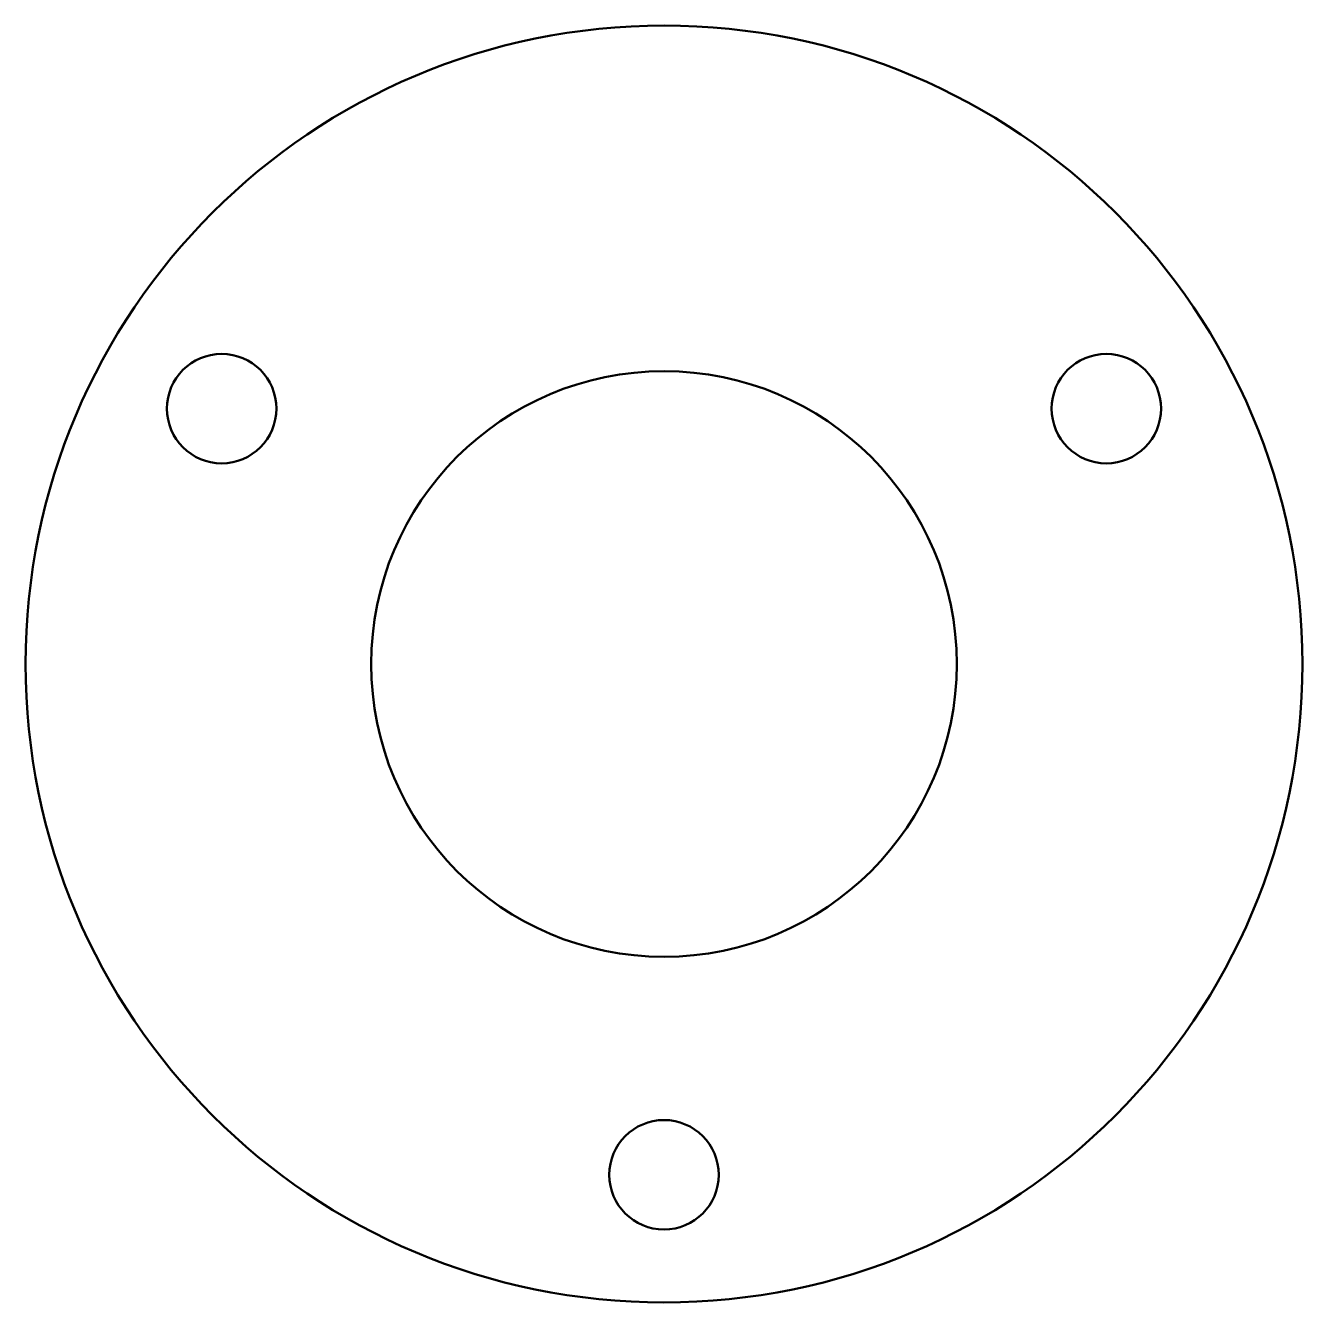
# Model space of a CAD drawing. Header units: millimetres. Extents: x -35 to 35, y 0 to 70.
import ezdxf

# ---------------------------------------------------------------- set-up
doc = ezdxf.new("R2010")
doc.units = ezdxf.units.MM
doc.layers.add('IV_INTERIOR_PROFILES', color=7, linetype='Continuous', lineweight=50)
doc.layers.add('IV_OUTER_PROFILE', color=7, linetype='Continuous', lineweight=50)

msp = doc.modelspace()

# ---------------------------------------------------------------- linework, layer by layer
at = {"layer": 'IV_INTERIOR_PROFILES'}
for centre, radius in [((-24.249, 49), 3), ((24.249, 49), 3), ((0, 35), 16.05), ((0, 7), 3)]:
    msp.add_circle(centre, radius, dxfattribs=at)
at = {"layer": 'IV_OUTER_PROFILE'}
msp.add_circle((0, 35), 35, dxfattribs=at)

doc.saveas('drawing.dxf')
